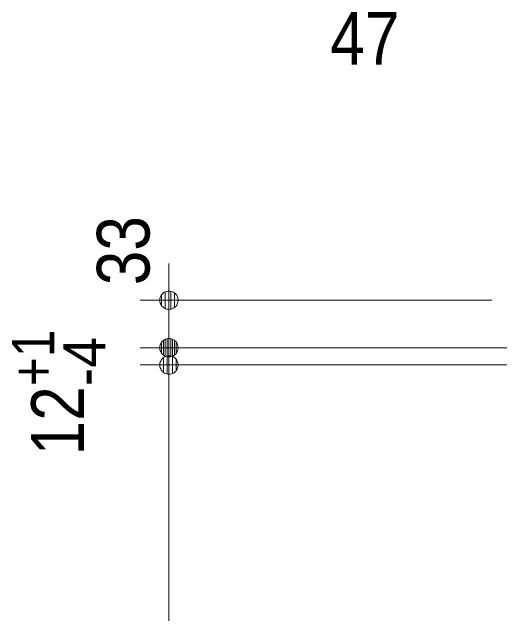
# Model space of a CAD drawing. Units: millimetres, scale not verified. Extents: x -6062 to 6062, y -3045 to 3045.
# Drawn here: x -867.6 to -528.4, y 232.1 to 650.1 of the extents above; entities that cross this region are included whole.
import ezdxf
from ezdxf.enums import TextEntityAlignment as Align

# ---------------------------------------------------------------- set-up
doc = ezdxf.new("R2010")
doc.units = ezdxf.units.MM
doc.header["$LTSCALE"] = 20
for name, color, linetype, lineweight in [('0-0_2寸法-1', 7, 'Continuous', 9), ('0-1_0', 7, 'Continuous', 9), ('0-2_2寸法-2', 7, 'Continuous', 9)]:
    doc.layers.add(name, color=color, linetype=linetype, lineweight=lineweight)
doc.styles.add('ＭＳ Ｐゴシック', font='')
doc.styles.get('ＭＳ Ｐゴシック').set_extended_font_data('MS PGothic')

# ---------------------------------------------------------------- blocks, each defined once
blk = doc.blocks.new('_Dot')
at = {"layer": '0-1_0'}
for p, q in [((-10, 0), (-20, 0)), ((9.78, 2), (-9.78, 2)), ((7.99, 6), (-7.99, 6)), ((9.16, -3.98), (-9.16, -3.98)), ((6, -7.98), (-6, -7.98))]:
    blk.add_line(p, q, dxfattribs=at)
for points in [[(10, 0), (9.92, 1.25), (9.69, 2.49), (9.3, 3.68), (8.76, 4.82), (8.09, 5.88), (7.29, 6.85), (6.37, 7.71), (5.36, 8.44), (4.26, 9.05), (3.09, 9.51), (1.87, 9.82), (0.63, 9.98), (-0.63, 9.98), (-1.87, 9.82), (-3.09, 9.51), (-4.26, 9.05), (-5.36, 8.44), (-6.37, 7.71), (-7.29, 6.85), (-8.09, 5.88), (-8.76, 4.82), (-9.3, 3.68), (-9.69, 2.49), (-9.92, 1.25), (-10, 0), (0, 0)], [(-10, 0), (-9.92, -1.25), (-9.69, -2.49), (-9.3, -3.68), (-8.76, -4.82), (-8.09, -5.88), (-7.29, -6.85), (-6.37, -7.71), (-5.36, -8.44), (-4.26, -9.05), (-3.09, -9.51), (-1.87, -9.82), (-0.63, -9.98), (0.63, -9.98), (1.87, -9.82), (3.09, -9.51), (4.26, -9.05), (5.36, -8.44), (6.37, -7.71), (7.29, -6.85), (8.09, -5.88), (8.76, -4.82), (9.3, -3.68), (9.69, -2.49), (9.92, -1.25), (10, 0), (0, 0)]]:
    blk.add_lwpolyline(points, close=True, dxfattribs=at)

msp = doc.modelspace()

# ---------------------------------------------------------------- linework, layer by layer
at = {"layer": '0-0_2寸法-1'}
for p, q in [((-480.04, 405), (-778.54, 405)), ((-758.54, 392.29), (-758.54, -1874.29))]:
    msp.add_line(p, q, dxfattribs=at)
at = {"layer": '0-2_2寸法-2'}
for p, q in [((-758.54, 462.71), (-758.54, 475.42)), ((-533.99, 450), (-778.54, 450)), ((-758.54, 450), (-758.54, 417)), ((-758.54, 429.71), (-758.54, 442.42)), ((-483.04, 417), (-778.54, 417)), ((-483.04, 417), (-778.54, 417)), ((-758.54, 417), (-758.54, 405)), ((-480.04, 405), (-778.54, 405)), ((-758.54, 404.29), (-758.54, 391.58)), ((-758.54, 392.29), (-758.54, 379.58))]:
    msp.add_line(p, q, dxfattribs=at)

# ---------------------------------------------------------------- block references
at = {"layer": '0-0_2寸法-1', "xscale": 0.6356201, "yscale": 0.6356201, "rotation": 90}
msp.add_blockref('_Dot', (-758.54, 405), dxfattribs=at)
at = {"layer": '0-2_2寸法-2', "xscale": 0.6356201, "yscale": 0.6356201}
for p, rotation in [((-758.54, 450), 270), ((-758.54, 417), 270), ((-758.54, 417), 90), ((-758.54, 405), 90)]:
    msp.add_blockref('_Dot', p, dxfattribs=dict(at, rotation=rotation))

# ---------------------------------------------------------------- texts
at = {"layer": '0-2_2寸法-2', "style": 'ＭＳ Ｐゴシック', "width": 0.9}
msp.add_text('47', height=36.66, dxfattribs=at).set_placement((-646.42, 602.48), align=Align.BOTTOM_LEFT)
for s, height, p in [('33', 36.66, (-761.02, 460.41)), ('+1', 29.33, (-829.51, 390.33)), ('12', 36.66, (-806.68, 342.23))]:
    msp.add_text(s, height=height, rotation=90, dxfattribs=at).set_placement(p, align=Align.BOTTOM_LEFT)
at = {"layer": '0-2_2寸法-2', "style": 'ＭＳ Ｐゴシック'}
msp.add_text('-4', height=29.33, rotation=90, dxfattribs=at).set_placement((-793.89, 390.33), align=Align.BOTTOM_LEFT)

doc.saveas('drawing.dxf')
